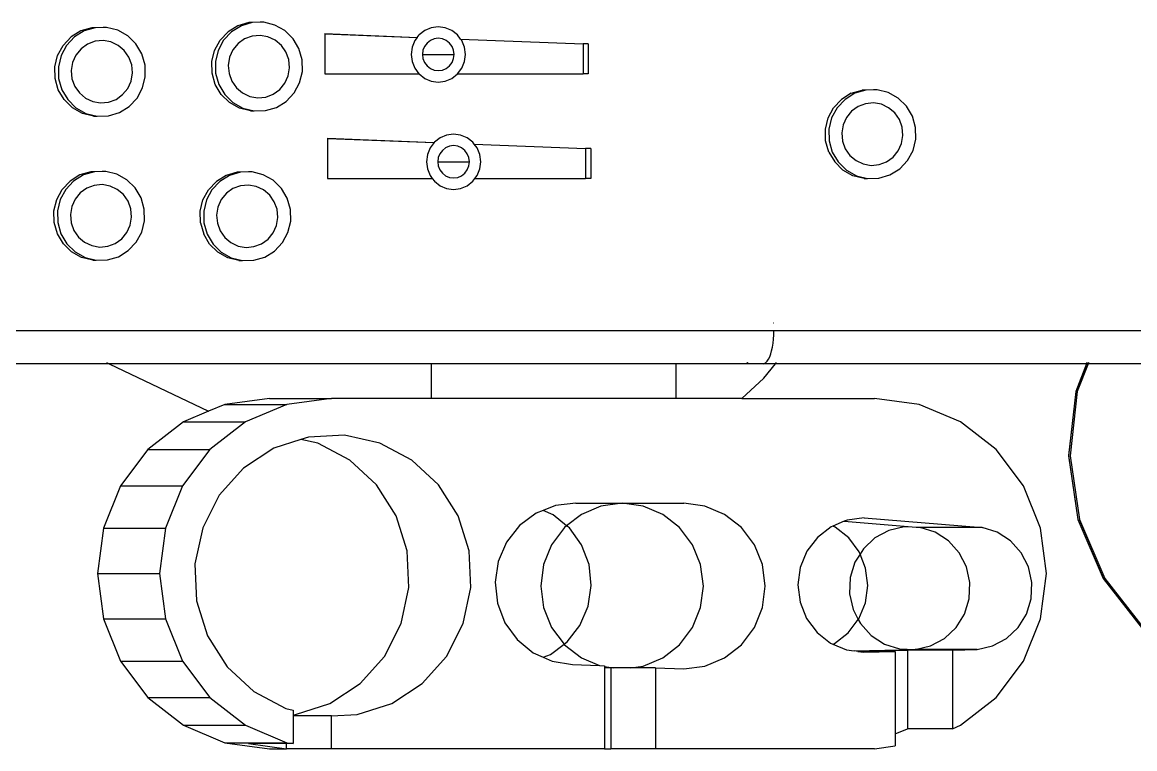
# Model space of a CAD drawing. Extents: x 2733443 to 3206532, y -1516114 to -1264405.
# Drawn here: x 2991314 to 2991537.3, y -1490620 to -1490474.1 of the extents above; entities that cross this region are included whole.
import ezdxf

# ---------------------------------------------------------------- set-up
doc = ezdxf.new("R2010")
doc.units = 0
doc.header["$MEASUREMENT"] = 0
doc.linetypes.add('1', pattern=[0, 0, 0])
doc.layers.get('0').update_dxf_attribs({"color": 250, "linetype": '1'})
doc.layers.add('furniture', color=33, linetype='Continuous')

# ---------------------------------------------------------------- blocks, each defined once
blk = doc.blocks.new('EQUIPMENT')
at = {"layer": 'furniture'}
for p, q in [((-40233.69, 11689.31), (-40235.89, 11688.66)), ((-40232.98, 11689.31), (-40235.18, 11688.66)), ((-40232.98, 11689.31), (-40233.69, 11689.31)), ((-40231.39, 11689.36), (-40232.98, 11689.31)), ((-40231.34, 11689.35), (-40231.39, 11689.36)), ((-40230.69, 11689.36), (-40231.34, 11689.35)), ((-40228.47, 11688.8), (-40230.69, 11689.36)), ((-40267.4, 11687.62), (-40269.36, 11686.41)), ((-40266.7, 11687.62), (-40268.66, 11686.41)), ((-40265.2, 11688.27), (-40267.4, 11687.62)), ((-40264.5, 11688.27), (-40266.7, 11687.62)), ((-40264.5, 11688.27), (-40265.2, 11688.27)), ((-40262.91, 11688.32), (-40264.5, 11688.27)), ((-40262.86, 11688.3), (-40262.91, 11688.32)), ((-40262.21, 11688.32), (-40262.86, 11688.3)), ((-40259.98, 11687.76), (-40262.21, 11688.32)), ((-40257.97, 11686.63), (-40259.98, 11687.76)), ((-40239.44, 11685.77), (-40237.85, 11687.45)), ((-40237.15, 11687.45), (-40238.73, 11685.77)), ((-40235.89, 11688.66), (-40237.85, 11687.45)), ((-40235.18, 11688.66), (-40237.15, 11687.45)), ((-40226.46, 11687.68), (-40228.47, 11688.8)), ((-40224.8, 11686.06), (-40226.46, 11687.68)), ((-40218.41, 11687.08), (-40218.41, 11687.04)), ((-40218.41, 11687.08), (-40199.89, 11686.32)), ((-40218.41, 11687.04), (-40199.89, 11686.32)), ((-40218.41, 11687.04), (-40218.41, 11678.99)), ((-40198.38, 11687.71), (-40199.51, 11686.83)), ((-40197.07, 11688.26), (-40198.38, 11687.71)), ((-40195.66, 11688.45), (-40197.07, 11688.26)), ((-40194.25, 11688.26), (-40195.66, 11688.45)), ((-40192.93, 11687.71), (-40194.25, 11688.26)), ((-40191.81, 11686.83), (-40192.93, 11687.71)), ((-40270.95, 11684.72), (-40269.36, 11686.41)), ((-40268.66, 11686.41), (-40270.25, 11684.72)), ((-40266.04, 11684.96), (-40267.35, 11684.01)), ((-40264.54, 11685.53), (-40266.04, 11684.96)), ((-40262.94, 11685.68), (-40264.54, 11685.53)), ((-40261.36, 11685.4), (-40262.94, 11685.68)), ((-40259.9, 11684.72), (-40261.36, 11685.4)), ((-40256.32, 11685.01), (-40257.97, 11686.63)), ((-40255.13, 11683.01), (-40256.32, 11685.01)), ((-40240.54, 11683.72), (-40239.44, 11685.77)), ((-40238.73, 11685.77), (-40239.84, 11683.72)), ((-40235.83, 11685.06), (-40236.86, 11683.8)), ((-40234.53, 11686.01), (-40235.83, 11685.06)), ((-40233.02, 11686.57), (-40234.53, 11686.01)), ((-40231.42, 11686.73), (-40233.02, 11686.57)), ((-40229.84, 11686.45), (-40231.42, 11686.73)), ((-40228.38, 11685.77), (-40229.84, 11686.45)), ((-40227.15, 11684.72), (-40228.38, 11685.77)), ((-40223.62, 11684.06), (-40224.8, 11686.06)), ((-40200.38, 11685.67), (-40200.92, 11684.33)), ((-40199.89, 11686.32), (-40200.38, 11685.67)), ((-40199.89, 11686.32), (-40199.51, 11686.83)), ((-40197.91, 11685.19), (-40198.42, 11684.52)), ((-40197.25, 11685.71), (-40197.91, 11685.19)), ((-40196.48, 11686.03), (-40197.25, 11685.71)), ((-40195.66, 11686.14), (-40196.48, 11686.03)), ((-40194.83, 11686.03), (-40195.66, 11686.14)), ((-40194.07, 11685.71), (-40194.83, 11686.03)), ((-40193.41, 11685.19), (-40194.07, 11685.71)), ((-40192.9, 11684.52), (-40193.41, 11685.19)), ((-40191.17, 11685.99), (-40191.81, 11686.83)), ((-40191.17, 11685.99), (-40166.61, 11685.03)), ((-40190.94, 11685.67), (-40191.17, 11685.99)), ((-40190.4, 11684.33), (-40190.94, 11685.67)), ((-40166.61, 11685.03), (-40166.61, 11678.99)), ((-40165.56, 11685.03), (-40166.61, 11685.03)), ((-40165.56, 11685.03), (-40165.56, 11678.99)), ((-40272.6, 11680.4), (-40272.06, 11682.67)), ((-40272.06, 11682.67), (-40270.95, 11684.72)), ((-40271.35, 11682.67), (-40271.9, 11680.4)), ((-40270.25, 11684.72), (-40271.35, 11682.67)), ((-40268.37, 11682.75), (-40269.05, 11681.27)), ((-40267.35, 11684.01), (-40268.37, 11682.75)), ((-40258.66, 11683.67), (-40259.9, 11684.72)), ((-40257.74, 11682.34), (-40258.66, 11683.67)), ((-40254.49, 11680.77), (-40255.13, 11683.01)), ((-40241.09, 11681.45), (-40240.54, 11683.72)), ((-40239.84, 11683.72), (-40240.39, 11681.45)), ((-40236.86, 11683.8), (-40237.53, 11682.32)), ((-40226.22, 11683.39), (-40227.15, 11684.72)), ((-40225.66, 11681.85), (-40226.22, 11683.39)), ((-40222.98, 11681.81), (-40223.62, 11684.06)), ((-40200.92, 11684.33), (-40201.11, 11682.9)), ((-40201.11, 11682.9), (-40200.92, 11681.46)), ((-40198.74, 11683.74), (-40198.84, 11682.9)), ((-40198.84, 11682.9), (-40198.74, 11682.05)), ((-40198.84, 11682.9), (-40192.47, 11682.9)), ((-40198.42, 11684.52), (-40198.74, 11683.74)), ((-40192.58, 11683.74), (-40192.9, 11684.52)), ((-40192.47, 11682.9), (-40192.58, 11683.74)), ((-40192.58, 11682.05), (-40192.47, 11682.9)), ((-40190.21, 11682.9), (-40190.4, 11684.33)), ((-40190.4, 11681.46), (-40190.21, 11682.9)), ((-40272.56, 11678.06), (-40272.6, 11680.4)), ((-40271.9, 11680.4), (-40271.85, 11678.06)), ((-40269.05, 11681.27), (-40269.32, 11679.65)), ((-40257.18, 11680.8), (-40257.74, 11682.34)), ((-40257.03, 11679.18), (-40257.18, 11680.8)), ((-40254.45, 11678.43), (-40254.49, 11680.77)), ((-40241.04, 11679.11), (-40241.09, 11681.45)), ((-40240.39, 11681.45), (-40240.34, 11679.11)), ((-40237.53, 11682.32), (-40237.8, 11680.7)), ((-40237.8, 11680.7), (-40237.65, 11679.07)), ((-40225.52, 11680.22), (-40225.66, 11681.85)), ((-40222.93, 11679.48), (-40222.98, 11681.81)), ((-40200.92, 11681.46), (-40200.38, 11680.12)), ((-40198.74, 11682.05), (-40198.42, 11681.27)), ((-40198.42, 11681.27), (-40197.91, 11680.6)), ((-40197.91, 11680.6), (-40197.25, 11680.08)), ((-40194.07, 11680.08), (-40193.41, 11680.6)), ((-40193.41, 11680.6), (-40192.9, 11681.27)), ((-40192.9, 11681.27), (-40192.58, 11682.05)), ((-40190.94, 11680.12), (-40190.4, 11681.46)), ((-40269.32, 11679.65), (-40269.17, 11678.03)), ((-40257.3, 11677.56), (-40257.03, 11679.18)), ((-40254.99, 11676.16), (-40254.45, 11678.43)), ((-40240.4, 11676.87), (-40241.04, 11679.11)), ((-40240.34, 11679.11), (-40239.7, 11676.87)), ((-40237.65, 11679.07), (-40237.09, 11677.54)), ((-40226.46, 11677.12), (-40225.79, 11678.61)), ((-40225.79, 11678.61), (-40225.52, 11680.22)), ((-40223.48, 11677.21), (-40222.93, 11679.48)), ((-40218.41, 11678.99), (-40199.53, 11678.99)), ((-40200.38, 11680.12), (-40199.53, 11678.99)), ((-40199.53, 11678.99), (-40199.51, 11678.97)), ((-40199.51, 11678.97), (-40198.38, 11678.08)), ((-40198.38, 11678.08), (-40197.07, 11677.53)), ((-40197.25, 11680.08), (-40196.48, 11679.76)), ((-40196.48, 11679.76), (-40195.66, 11679.65)), ((-40195.66, 11679.65), (-40194.83, 11679.76)), ((-40194.83, 11679.76), (-40194.07, 11680.08)), ((-40194.25, 11677.53), (-40192.93, 11678.08)), ((-40192.93, 11678.08), (-40191.81, 11678.97)), ((-40191.81, 11678.97), (-40191.79, 11678.99)), ((-40191.79, 11678.99), (-40190.94, 11680.12)), ((-40191.79, 11678.99), (-40166.61, 11678.99)), ((-40165.56, 11678.99), (-40166.61, 11678.99)), ((-40271.92, 11675.82), (-40272.56, 11678.06)), ((-40271.85, 11678.06), (-40271.21, 11675.82)), ((-40269.17, 11678.03), (-40268.61, 11676.49)), ((-40268.61, 11676.49), (-40267.68, 11675.16)), ((-40259, 11674.82), (-40257.97, 11676.08)), ((-40257.97, 11676.08), (-40257.3, 11677.56)), ((-40256.1, 11674.11), (-40254.99, 11676.16)), ((-40239.21, 11674.87), (-40240.4, 11676.87)), ((-40239.7, 11676.87), (-40238.51, 11674.87)), ((-40237.09, 11677.54), (-40236.17, 11676.2)), ((-40236.17, 11676.2), (-40234.93, 11675.16)), ((-40228.79, 11674.92), (-40227.48, 11675.86)), ((-40227.48, 11675.86), (-40226.46, 11677.12)), ((-40224.58, 11675.16), (-40223.48, 11677.21)), ((-40197.07, 11677.53), (-40195.66, 11677.34)), ((-40195.66, 11677.34), (-40194.25, 11677.53)), ((-40270.73, 11673.82), (-40271.92, 11675.82)), ((-40271.21, 11675.82), (-40270.03, 11673.82)), ((-40269.08, 11672.2), (-40270.73, 11673.82)), ((-40270.03, 11673.82), (-40268.37, 11672.2)), ((-40267.68, 11675.16), (-40266.45, 11674.11)), ((-40266.45, 11674.11), (-40264.99, 11673.43)), ((-40261.81, 11673.3), (-40260.31, 11673.87)), ((-40260.31, 11673.87), (-40259, 11674.82)), ((-40257.69, 11672.42), (-40256.1, 11674.11)), ((-40237.56, 11673.25), (-40239.21, 11674.87)), ((-40238.51, 11674.87), (-40236.86, 11673.25)), ((-40234.93, 11675.16), (-40233.47, 11674.47)), ((-40233.47, 11674.47), (-40231.89, 11674.2)), ((-40231.89, 11674.2), (-40230.29, 11674.35)), ((-40230.29, 11674.35), (-40228.79, 11674.92)), ((-40226.17, 11673.47), (-40224.58, 11675.16)), ((-40116.33, 11672.2), (-40114.74, 11673.88)), ((-40114.04, 11673.88), (-40115.63, 11672.2)), ((-40112.78, 11675.09), (-40114.74, 11673.88)), ((-40112.08, 11675.09), (-40114.04, 11673.88)), ((-40112.78, 11675.09), (-40110.58, 11675.74)), ((-40109.88, 11675.74), (-40112.08, 11675.09)), ((-40109.88, 11675.74), (-40110.58, 11675.74)), ((-40108.29, 11675.79), (-40109.88, 11675.74)), ((-40108.24, 11675.78), (-40108.29, 11675.79)), ((-40107.59, 11675.79), (-40108.24, 11675.78)), ((-40105.36, 11675.23), (-40107.59, 11675.79)), ((-40103.35, 11674.11), (-40105.36, 11675.23)), ((-40101.7, 11672.49), (-40103.35, 11674.11)), ((-40267.07, 11671.07), (-40269.08, 11672.2)), ((-40268.37, 11672.2), (-40266.37, 11671.07)), ((-40264.99, 11673.43), (-40263.41, 11673.15)), ((-40263.41, 11673.15), (-40261.81, 11673.3)), ((-40259.65, 11671.21), (-40257.69, 11672.42)), ((-40235.55, 11672.12), (-40237.56, 11673.25)), ((-40236.86, 11673.25), (-40234.85, 11672.12)), ((-40233.33, 11671.56), (-40235.55, 11672.12)), ((-40234.85, 11672.12), (-40232.62, 11671.56)), ((-40233.33, 11671.56), (-40232.62, 11671.56)), ((-40232.62, 11671.56), (-40230.33, 11671.61)), ((-40230.33, 11671.61), (-40228.13, 11672.26)), ((-40228.13, 11672.26), (-40226.17, 11673.47)), ((-40117.44, 11670.15), (-40116.33, 11672.2)), ((-40115.63, 11672.2), (-40116.73, 11670.15)), ((-40112.73, 11671.49), (-40113.76, 11670.23)), ((-40111.42, 11672.44), (-40112.73, 11671.49)), ((-40109.92, 11673), (-40111.42, 11672.44)), ((-40108.32, 11673.16), (-40109.92, 11673)), ((-40106.74, 11672.88), (-40108.32, 11673.16)), ((-40105.28, 11672.2), (-40106.74, 11672.88)), ((-40104.05, 11671.15), (-40105.28, 11672.2)), ((-40100.51, 11670.49), (-40101.7, 11672.49)), ((-40264.84, 11670.51), (-40267.07, 11671.07)), ((-40266.37, 11671.07), (-40264.14, 11670.51)), ((-40264.84, 11670.51), (-40264.14, 11670.51)), ((-40264.14, 11670.51), (-40261.85, 11670.56)), ((-40261.85, 11670.56), (-40259.65, 11671.21)), ((-40117.98, 11667.88), (-40117.44, 11670.15)), ((-40116.73, 11670.15), (-40117.28, 11667.88)), ((-40113.76, 11670.23), (-40114.43, 11668.75)), ((-40103.12, 11669.82), (-40104.05, 11671.15)), ((-40102.56, 11668.28), (-40103.12, 11669.82)), ((-40099.87, 11668.24), (-40100.51, 11670.49)), ((-40117.94, 11665.54), (-40117.98, 11667.88)), ((-40117.28, 11667.88), (-40117.23, 11665.54)), ((-40114.43, 11668.75), (-40114.7, 11667.13)), ((-40114.7, 11667.13), (-40114.55, 11665.5)), ((-40102.41, 11666.65), (-40102.56, 11668.28)), ((-40099.83, 11665.91), (-40099.87, 11668.24)), ((-40217.89, 11666.08), (-40196.49, 11665.21)), ((-40217.89, 11666.08), (-40217.89, 11666.04)), ((-40217.89, 11666.04), (-40196.49, 11665.21)), ((-40217.89, 11666.04), (-40217.89, 11657.99)), ((-40196.49, 11665.21), (-40197.3, 11664.12)), ((-40196.49, 11665.21), (-40196.44, 11665.27)), ((-40195.31, 11666.16), (-40196.44, 11665.27)), ((-40193.99, 11666.71), (-40195.31, 11666.16)), ((-40192.58, 11666.9), (-40193.99, 11666.71)), ((-40191.17, 11666.71), (-40192.58, 11666.9)), ((-40189.86, 11666.16), (-40191.17, 11666.71)), ((-40188.73, 11665.27), (-40189.86, 11666.16)), ((-40188.45, 11664.9), (-40188.73, 11665.27)), ((-40188.45, 11664.9), (-40166.09, 11664.03)), ((-40187.86, 11664.12), (-40188.45, 11664.9)), ((-40117.3, 11663.3), (-40117.94, 11665.54)), ((-40117.23, 11665.54), (-40116.6, 11663.3)), ((-40114.55, 11665.5), (-40113.99, 11663.97)), ((-40103.35, 11663.55), (-40102.68, 11665.04)), ((-40102.68, 11665.04), (-40102.41, 11666.65)), ((-40100.37, 11663.64), (-40099.83, 11665.91)), ((-40197.85, 11662.78), (-40198.03, 11661.35)), ((-40197.3, 11664.12), (-40197.85, 11662.78)), ((-40195.34, 11662.97), (-40195.66, 11662.19)), ((-40194.84, 11663.64), (-40195.34, 11662.97)), ((-40194.18, 11664.16), (-40194.84, 11663.64)), ((-40193.41, 11664.48), (-40194.18, 11664.16)), ((-40192.58, 11664.59), (-40193.41, 11664.48)), ((-40191.76, 11664.48), (-40192.58, 11664.59)), ((-40190.99, 11664.16), (-40191.76, 11664.48)), ((-40190.33, 11663.64), (-40190.99, 11664.16)), ((-40189.83, 11662.97), (-40190.33, 11663.64)), ((-40189.51, 11662.19), (-40189.83, 11662.97)), ((-40187.32, 11662.78), (-40187.86, 11664.12)), ((-40187.13, 11661.35), (-40187.32, 11662.78)), ((-40166.09, 11664.03), (-40166.09, 11657.99)), ((-40165.03, 11664.03), (-40166.09, 11664.03)), ((-40165.03, 11664.03), (-40165.03, 11657.99)), ((-40117.3, 11663.3), (-40116.11, 11661.3)), ((-40116.6, 11663.3), (-40115.41, 11661.3)), ((-40113.99, 11663.97), (-40113.06, 11662.63)), ((-40113.06, 11662.63), (-40111.83, 11661.59)), ((-40104.38, 11662.29), (-40103.35, 11663.55)), ((-40101.48, 11661.59), (-40100.37, 11663.64)), ((-40198.03, 11661.35), (-40197.85, 11659.91)), ((-40195.66, 11662.19), (-40195.77, 11661.35)), ((-40195.77, 11661.35), (-40195.66, 11660.5)), ((-40195.77, 11661.35), (-40189.4, 11661.35)), ((-40195.66, 11660.5), (-40195.34, 11659.72)), ((-40189.83, 11659.72), (-40189.51, 11660.5)), ((-40189.4, 11661.35), (-40189.51, 11662.19)), ((-40189.51, 11660.5), (-40189.4, 11661.35)), ((-40187.32, 11659.91), (-40187.13, 11661.35)), ((-40114.46, 11659.68), (-40116.11, 11661.3)), ((-40115.41, 11661.3), (-40113.76, 11659.68)), ((-40111.83, 11661.59), (-40110.37, 11660.9)), ((-40110.37, 11660.9), (-40108.79, 11660.63)), ((-40108.79, 11660.63), (-40107.19, 11660.78)), ((-40107.19, 11660.78), (-40105.69, 11661.35)), ((-40105.69, 11661.35), (-40104.38, 11662.29)), ((-40103.07, 11659.9), (-40101.48, 11661.59)), ((-40267.58, 11658.69), (-40269.54, 11657.48)), ((-40266.87, 11658.69), (-40268.83, 11657.48)), ((-40265.37, 11659.34), (-40267.58, 11658.69)), ((-40264.67, 11659.34), (-40266.87, 11658.69)), ((-40264.67, 11659.34), (-40265.37, 11659.34)), ((-40263.08, 11659.39), (-40264.67, 11659.34)), ((-40263.03, 11659.37), (-40263.08, 11659.39)), ((-40262.38, 11659.39), (-40263.03, 11659.37)), ((-40260.15, 11658.83), (-40262.38, 11659.39)), ((-40258.15, 11657.7), (-40260.15, 11658.83)), ((-40238.23, 11658.61), (-40240.19, 11657.4)), ((-40237.53, 11658.61), (-40239.49, 11657.4)), ((-40236.03, 11659.26), (-40238.23, 11658.61)), ((-40235.33, 11659.26), (-40237.53, 11658.61)), ((-40235.33, 11659.26), (-40236.03, 11659.26)), ((-40233.74, 11659.31), (-40235.33, 11659.26)), ((-40233.68, 11659.3), (-40233.74, 11659.31)), ((-40233.03, 11659.31), (-40233.68, 11659.3)), ((-40230.81, 11658.75), (-40233.03, 11659.31)), ((-40228.8, 11657.63), (-40230.81, 11658.75)), ((-40217.89, 11657.99), (-40196.87, 11657.99)), ((-40197.85, 11659.91), (-40197.3, 11658.57)), ((-40197.3, 11658.57), (-40196.87, 11657.99)), ((-40196.87, 11657.99), (-40196.44, 11657.42)), ((-40195.34, 11659.72), (-40194.84, 11659.05)), ((-40194.84, 11659.05), (-40194.18, 11658.53)), ((-40194.18, 11658.53), (-40193.41, 11658.21)), ((-40193.41, 11658.21), (-40192.58, 11658.1)), ((-40192.58, 11658.1), (-40191.76, 11658.21)), ((-40191.76, 11658.21), (-40190.99, 11658.53)), ((-40190.99, 11658.53), (-40190.33, 11659.05)), ((-40190.33, 11659.05), (-40189.83, 11659.72)), ((-40188.73, 11657.42), (-40188.3, 11657.99)), ((-40188.3, 11657.99), (-40187.86, 11658.57)), ((-40188.3, 11657.99), (-40166.09, 11657.99)), ((-40187.86, 11658.57), (-40187.32, 11659.91)), ((-40165.03, 11657.99), (-40166.09, 11657.99)), ((-40112.45, 11658.55), (-40114.46, 11659.68)), ((-40113.76, 11659.68), (-40111.75, 11658.55)), ((-40110.22, 11657.99), (-40112.45, 11658.55)), ((-40111.75, 11658.55), (-40109.52, 11657.99)), ((-40110.22, 11657.99), (-40109.52, 11657.99)), ((-40109.52, 11657.99), (-40107.23, 11658.04)), ((-40107.23, 11658.04), (-40105.03, 11658.69)), ((-40105.03, 11658.69), (-40103.07, 11659.9)), ((-40272.23, 11653.74), (-40271.12, 11655.79)), ((-40270.42, 11655.79), (-40271.53, 11653.74)), ((-40271.12, 11655.79), (-40269.54, 11657.48)), ((-40268.83, 11657.48), (-40270.42, 11655.79)), ((-40266.21, 11656.03), (-40267.52, 11655.09)), ((-40264.71, 11656.6), (-40266.21, 11656.03)), ((-40263.11, 11656.75), (-40264.71, 11656.6)), ((-40261.53, 11656.48), (-40263.11, 11656.75)), ((-40260.07, 11655.79), (-40261.53, 11656.48)), ((-40258.84, 11654.75), (-40260.07, 11655.79)), ((-40256.49, 11656.08), (-40258.15, 11657.7)), ((-40255.3, 11654.08), (-40256.49, 11656.08)), ((-40241.78, 11655.71), (-40240.19, 11657.4)), ((-40239.49, 11657.4), (-40241.08, 11655.71)), ((-40236.87, 11655.95), (-40238.18, 11655.01)), ((-40235.36, 11656.52), (-40236.87, 11655.95)), ((-40233.77, 11656.67), (-40235.36, 11656.52)), ((-40232.18, 11656.4), (-40233.77, 11656.67)), ((-40230.73, 11655.72), (-40232.18, 11656.4)), ((-40227.15, 11656.01), (-40228.8, 11657.63)), ((-40225.96, 11654.01), (-40227.15, 11656.01)), ((-40196.44, 11657.42), (-40195.31, 11656.53)), ((-40195.31, 11656.53), (-40193.99, 11655.98)), ((-40193.99, 11655.98), (-40192.58, 11655.79)), ((-40192.58, 11655.79), (-40191.17, 11655.98)), ((-40191.17, 11655.98), (-40189.86, 11656.53)), ((-40189.86, 11656.53), (-40188.73, 11657.42)), ((-40272.78, 11651.47), (-40272.23, 11653.74)), ((-40271.53, 11653.74), (-40272.07, 11651.47)), ((-40268.55, 11653.83), (-40269.22, 11652.34)), ((-40267.52, 11655.09), (-40268.55, 11653.83)), ((-40257.91, 11653.41), (-40258.84, 11654.75)), ((-40254.67, 11651.84), (-40255.3, 11654.08)), ((-40243.43, 11651.4), (-40242.88, 11653.67)), ((-40242.88, 11653.67), (-40241.78, 11655.71)), ((-40242.18, 11653.67), (-40242.73, 11651.4)), ((-40241.08, 11655.71), (-40242.18, 11653.67)), ((-40239.2, 11653.75), (-40239.87, 11652.26)), ((-40238.18, 11655.01), (-40239.2, 11653.75)), ((-40229.49, 11654.67), (-40230.73, 11655.72)), ((-40228.56, 11653.33), (-40229.49, 11654.67)), ((-40225.32, 11651.76), (-40225.96, 11654.01)), ((-40272.73, 11649.14), (-40272.78, 11651.47)), ((-40272.07, 11651.47), (-40272.03, 11649.14)), ((-40269.22, 11652.34), (-40269.49, 11650.73)), ((-40257.35, 11651.88), (-40257.91, 11653.41)), ((-40257.2, 11650.25), (-40257.35, 11651.88)), ((-40254.62, 11649.5), (-40254.67, 11651.84)), ((-40243.38, 11649.06), (-40243.43, 11651.4)), ((-40242.73, 11651.4), (-40242.68, 11649.06)), ((-40239.87, 11652.26), (-40240.14, 11650.65)), ((-40228.01, 11651.8), (-40228.56, 11653.33)), ((-40227.86, 11650.17), (-40228.01, 11651.8)), ((-40225.27, 11649.43), (-40225.32, 11651.76)), ((-40272.09, 11646.89), (-40272.73, 11649.14)), ((-40272.03, 11649.14), (-40271.39, 11646.89)), ((-40269.49, 11650.73), (-40269.34, 11649.1)), ((-40269.34, 11649.1), (-40268.78, 11647.56)), ((-40257.47, 11648.64), (-40257.2, 11650.25)), ((-40255.17, 11647.23), (-40254.62, 11649.5)), ((-40243.38, 11649.06), (-40242.74, 11646.81)), ((-40242.68, 11649.06), (-40242.04, 11646.81)), ((-40240.14, 11650.65), (-40239.99, 11649.02)), ((-40228.13, 11648.56), (-40227.86, 11650.17)), ((-40225.82, 11647.16), (-40225.27, 11649.43)), ((-40270.9, 11644.89), (-40272.09, 11646.89)), ((-40271.39, 11646.89), (-40270.2, 11644.89)), ((-40268.78, 11647.56), (-40267.86, 11646.23)), ((-40259.17, 11645.89), (-40258.14, 11647.15)), ((-40258.14, 11647.15), (-40257.47, 11648.64)), ((-40256.27, 11645.18), (-40255.17, 11647.23)), ((-40239.99, 11649.02), (-40239.44, 11647.49)), ((-40239.44, 11647.49), (-40238.51, 11646.15)), ((-40229.82, 11645.81), (-40228.8, 11647.07)), ((-40228.8, 11647.07), (-40228.13, 11648.56)), ((-40226.93, 11645.11), (-40225.82, 11647.16)), ((-40269.25, 11643.27), (-40270.9, 11644.89)), ((-40270.2, 11644.89), (-40268.55, 11643.27)), ((-40267.86, 11646.23), (-40266.62, 11645.18)), ((-40266.62, 11645.18), (-40265.16, 11644.5)), ((-40261.98, 11644.38), (-40260.48, 11644.94)), ((-40260.48, 11644.94), (-40259.17, 11645.89)), ((-40257.86, 11643.5), (-40256.27, 11645.18)), ((-40241.56, 11644.81), (-40242.74, 11646.81)), ((-40242.04, 11646.81), (-40240.85, 11644.81)), ((-40239.9, 11643.2), (-40241.56, 11644.81)), ((-40240.85, 11644.81), (-40239.2, 11643.2)), ((-40238.51, 11646.15), (-40237.27, 11645.11)), ((-40237.27, 11645.11), (-40235.82, 11644.42)), ((-40232.64, 11644.3), (-40231.13, 11644.87)), ((-40231.13, 11644.87), (-40229.82, 11645.81)), ((-40228.51, 11643.42), (-40226.93, 11645.11)), ((-40267.24, 11642.15), (-40269.25, 11643.27)), ((-40268.55, 11643.27), (-40266.54, 11642.15)), ((-40265.16, 11644.5), (-40263.58, 11644.22)), ((-40263.58, 11644.22), (-40261.98, 11644.38)), ((-40259.82, 11642.29), (-40257.86, 11643.5)), ((-40237.89, 11642.07), (-40239.9, 11643.2)), ((-40239.2, 11643.2), (-40237.19, 11642.07)), ((-40235.82, 11644.42), (-40234.24, 11644.15)), ((-40234.24, 11644.15), (-40232.64, 11644.3)), ((-40230.47, 11642.21), (-40228.51, 11643.42)), ((-40265.01, 11641.59), (-40267.24, 11642.15)), ((-40266.54, 11642.15), (-40264.31, 11641.59)), ((-40265.01, 11641.59), (-40264.31, 11641.59)), ((-40264.31, 11641.59), (-40262.02, 11641.64)), ((-40262.02, 11641.64), (-40259.82, 11642.29)), ((-40235.67, 11641.51), (-40237.89, 11642.07)), ((-40237.19, 11642.07), (-40234.97, 11641.51)), ((-40235.67, 11641.51), (-40234.97, 11641.51)), ((-40234.97, 11641.51), (-40232.67, 11641.56)), ((-40232.67, 11641.56), (-40230.47, 11642.21)), ((-40128.41, 11628.97), (-40128.46, 11628.97)), ((-40287.29, 11627.45), (-40128.32, 11627.45)), ((-40128.34, 11626.58), (-40128.32, 11627.45)), ((-40128.32, 11627.45), (-39969.36, 11627.45)), ((-40128.61, 11624.14), (-40128.48, 11624.91)), ((-40128.48, 11624.91), (-40128.4, 11625.74)), ((-40128.4, 11625.74), (-40128.34, 11626.58)), ((-40129.15, 11622.18), (-40128.94, 11622.76)), ((-40128.94, 11622.76), (-40128.76, 11623.41)), ((-40128.76, 11623.41), (-40128.61, 11624.14)), ((-40261.72, 11620.75), (-40289.67, 11620.75)), ((-40262.26, 11621.01), (-40261.87, 11620.82)), ((-40261.72, 11620.75), (-40241.77, 11611.25)), ((-40197.07, 11620.75), (-40261.72, 11620.75)), ((-40148.01, 11620.75), (-40197.07, 11620.75)), ((-40197.07, 11620.75), (-40197.07, 11613.84)), ((-40148.01, 11620.75), (-40148.01, 11613.84)), ((-40130.45, 11620.75), (-40148.01, 11620.75)), ((-40133.73, 11621.01), (-40133.69, 11621.01)), ((-40133.69, 11621.01), (-40133.44, 11620.82)), ((-40130.45, 11620.75), (-40130.17, 11620.82)), ((-40127.99, 11620.75), (-40130.45, 11620.75)), ((-40130.36, 11617.87), (-40127.99, 11620.75)), ((-40130.17, 11620.82), (-40129.9, 11621.01)), ((-40129.9, 11621.01), (-40129.63, 11621.3)), ((-40129.63, 11621.3), (-40129.38, 11621.69)), ((-40129.38, 11621.69), (-40129.15, 11622.18)), ((-40065.57, 11620.76), (-40127.99, 11620.75)), ((-40127.93, 11620.82), (-40127.78, 11621.01)), ((-40065.57, 11620.76), (-40067.74, 11615.19)), ((-40067.65, 11615.22), (-40065.5, 11620.76)), ((-40065.25, 11620.76), (-40067.42, 11615.19)), ((-40065.5, 11620.76), (-40065.57, 11620.76)), ((-40065.48, 11621.01), (-40065.55, 11620.83)), ((-40065.25, 11620.76), (-40065.5, 11620.76)), ((-40065.47, 11620.83), (-40065.4, 11621.01)), ((-39974.58, 11620.76), (-40065.25, 11620.76)), ((-40065.15, 11621.01), (-40065.22, 11620.83)), ((-40134.77, 11613.84), (-40130.36, 11617.87)), ((-40229.54, 11613.84), (-40238.47, 11612.64)), ((-40229.54, 11613.84), (-40217.11, 11613.84)), ((-40217.11, 11613.84), (-40226.04, 11612.64)), ((-40197.07, 11613.84), (-40217.11, 11613.84)), ((-40148.01, 11613.84), (-40197.07, 11613.84)), ((-40134.77, 11613.84), (-40148.01, 11613.84)), ((-40134.77, 11613.84), (-40108.1, 11613.84)), ((-40099.17, 11612.64), (-40108.1, 11613.84)), ((-40067.74, 11615.19), (-40069.2, 11602.32)), ((-40069.11, 11602.35), (-40067.65, 11615.22)), ((-40067.42, 11615.19), (-40068.87, 11602.32)), ((-40241.77, 11611.25), (-40246.79, 11609.13)), ((-40238.47, 11612.64), (-40241.77, 11611.25)), ((-40238.47, 11612.64), (-40226.04, 11612.64)), ((-40226.04, 11612.64), (-40234.36, 11609.13)), ((-40090.85, 11609.13), (-40099.17, 11612.64)), ((-40246.79, 11609.13), (-40253.94, 11603.54)), ((-40246.79, 11609.13), (-40234.36, 11609.13)), ((-40234.36, 11609.13), (-40241.51, 11603.54)), ((-40083.7, 11603.54), (-40090.85, 11609.13)), ((-40223.21, 11605.6), (-40228.63, 11603.84)), ((-40221.73, 11606.08), (-40223.21, 11605.6)), ((-40219.83, 11604.85), (-40223.21, 11605.6)), ((-40214.49, 11606.43), (-40221.73, 11606.08)), ((-40213.39, 11601.46), (-40219.83, 11604.85)), ((-40207.4, 11604.85), (-40214.49, 11606.43)), ((-40200.96, 11601.46), (-40207.4, 11604.85)), ((-40253.94, 11603.54), (-40259.42, 11596.25)), ((-40253.94, 11603.54), (-40241.51, 11603.54)), ((-40241.51, 11603.54), (-40246.99, 11596.25)), ((-40228.63, 11603.84), (-40234.74, 11599.85)), ((-40078.22, 11596.25), (-40083.7, 11603.54)), ((-40069.2, 11602.32), (-40067.33, 11589.51)), ((-40067.24, 11589.54), (-40069.11, 11602.35)), ((-40068.87, 11602.32), (-40067, 11589.52)), ((-40208.03, 11596.48), (-40213.39, 11601.46)), ((-40195.6, 11596.48), (-40200.96, 11601.46)), ((-40234.74, 11599.85), (-40239.62, 11594.38)), ((-40259.42, 11596.25), (-40262.86, 11587.77)), ((-40259.42, 11596.25), (-40246.99, 11596.25)), ((-40246.99, 11596.25), (-40250.43, 11587.77)), ((-40204.12, 11590.26), (-40208.03, 11596.48)), ((-40191.69, 11590.26), (-40195.6, 11596.48)), ((-40074.78, 11587.77), (-40078.22, 11596.25)), ((-40239.62, 11594.38), (-40242.94, 11587.81)), ((-40174.61, 11591.35), (-40176.03, 11590.78)), ((-40172.17, 11592.32), (-40174.61, 11591.35)), ((-40172.6, 11590.45), (-40174.61, 11591.35)), ((-40168.06, 11592.78), (-40172.17, 11592.32)), ((-40168.06, 11592.78), (-40158.79, 11592.78)), ((-40163.01, 11592.21), (-40166.95, 11590.55)), ((-40158.79, 11592.78), (-40163.01, 11592.21)), ((-40154.57, 11592.21), (-40158.79, 11592.78)), ((-40158.79, 11592.78), (-40146.36, 11592.78)), ((-40150.63, 11590.55), (-40154.57, 11592.21)), ((-40142.14, 11592.21), (-40146.36, 11592.78)), ((-40138.2, 11590.55), (-40142.14, 11592.21)), ((-40201.92, 11583.22), (-40204.12, 11590.26)), ((-40189.49, 11583.22), (-40191.69, 11590.26)), ((-40176.03, 11590.78), (-40179.37, 11588.28)), ((-40169.9, 11588.25), (-40172.6, 11590.45)), ((-40166.95, 11590.55), (-40169.9, 11588.25)), ((-40147.25, 11587.91), (-40150.63, 11590.55)), ((-40134.82, 11587.91), (-40138.2, 11590.55)), ((-40114.2, 11589.15), (-40116.49, 11588.2)), ((-40113.62, 11589.39), (-40114.2, 11589.15)), ((-40114.2, 11589.15), (-40098.97, 11587.91)), ((-40110.19, 11589.83), (-40113.62, 11589.39)), ((-40110.19, 11589.83), (-40086.54, 11587.91)), ((-40067.33, 11589.51), (-40062.25, 11577.65)), ((-40062.16, 11577.68), (-40067.24, 11589.54)), ((-40067, 11589.52), (-40061.93, 11577.65)), ((-40262.86, 11587.77), (-40264.04, 11578.66)), ((-40262.86, 11587.77), (-40250.43, 11587.77)), ((-40250.43, 11587.77), (-40251.61, 11578.66)), ((-40242.94, 11587.81), (-40244.49, 11580.59)), ((-40179.37, 11588.28), (-40181.96, 11584.98)), ((-40170.33, 11587.91), (-40172.92, 11584.46)), ((-40169.9, 11588.25), (-40170.33, 11587.91)), ((-40169.36, 11587.81), (-40169.9, 11588.25)), ((-40166.91, 11584.41), (-40169.36, 11587.81)), ((-40144.66, 11584.46), (-40147.25, 11587.91)), ((-40132.23, 11584.46), (-40134.82, 11587.91)), ((-40116.81, 11588.06), (-40119.56, 11585.93)), ((-40116.49, 11588.2), (-40116.81, 11588.06)), ((-40116.02, 11587.99), (-40116.49, 11588.2)), ((-40113.29, 11585.84), (-40116.02, 11587.99)), ((-40105.22, 11587.33), (-40108.03, 11585.84)), ((-40102.14, 11588.04), (-40105.22, 11587.33)), ((-40098.97, 11587.91), (-40102.14, 11588.04)), ((-40086.54, 11587.91), (-40098.97, 11587.91)), ((-40095.95, 11586.95), (-40098.97, 11587.91)), ((-40093.28, 11585.22), (-40095.95, 11586.95)), ((-40083.52, 11586.95), (-40086.54, 11587.91)), ((-40080.85, 11585.22), (-40083.52, 11586.95)), ((-40073.6, 11578.66), (-40074.78, 11587.77)), ((-40181.96, 11584.98), (-40183.62, 11581.11)), ((-40172.92, 11584.46), (-40174.55, 11580.45)), ((-40165.4, 11580.47), (-40166.91, 11584.41)), ((-40143.03, 11580.45), (-40144.66, 11584.46)), ((-40130.6, 11580.45), (-40132.23, 11584.46)), ((-40119.56, 11585.93), (-40121.68, 11583.15)), ((-40111.2, 11583.03), (-40113.29, 11585.84)), ((-40108.03, 11585.84), (-40110.35, 11583.65)), ((-40091.14, 11582.85), (-40093.28, 11585.22)), ((-40078.71, 11582.85), (-40080.85, 11585.22)), ((-40201.58, 11575.83), (-40201.92, 11583.22)), ((-40189.15, 11575.83), (-40189.49, 11583.22)), ((-40121.68, 11583.15), (-40123.01, 11579.91)), ((-40111.02, 11582.57), (-40112.04, 11580.92)), ((-40111.02, 11582.57), (-40111.2, 11583.03)), ((-40110.35, 11583.65), (-40111.02, 11582.57)), ((-40109.9, 11579.77), (-40111.02, 11582.57)), ((-40089.67, 11579.99), (-40091.14, 11582.85)), ((-40077.24, 11579.99), (-40078.71, 11582.85)), ((-40244.49, 11580.59), (-40244.15, 11573.21)), ((-40183.62, 11581.11), (-40184.25, 11576.93)), ((-40174.55, 11580.45), (-40175.11, 11576.14)), ((-40164.95, 11576.27), (-40165.4, 11580.47)), ((-40142.47, 11576.14), (-40143.03, 11580.45)), ((-40130.04, 11576.14), (-40130.6, 11580.45)), ((-40123.01, 11579.91), (-40123.48, 11576.42)), ((-40112.04, 11580.92), (-40112.99, 11577.84)), ((-40088.97, 11576.84), (-40089.67, 11579.99)), ((-40076.54, 11576.84), (-40077.24, 11579.99)), ((-40264.04, 11578.66), (-40262.86, 11569.56)), ((-40264.04, 11578.66), (-40251.61, 11578.66)), ((-40251.61, 11578.66), (-40250.43, 11569.56)), ((-40112.99, 11577.84), (-40113.12, 11574.62)), ((-40109.47, 11576.28), (-40109.9, 11579.77)), ((-40074.78, 11569.56), (-40073.6, 11578.66)), ((-40062.25, 11577.65), (-40054.32, 11567.53)), ((-40054.23, 11567.56), (-40062.16, 11577.68)), ((-40061.93, 11577.65), (-40054, 11567.54)), ((-40203.13, 11568.61), (-40201.58, 11575.83)), ((-40190.69, 11568.61), (-40189.15, 11575.83)), ((-40184.25, 11576.93), (-40183.79, 11572.73)), ((-40175.11, 11576.14), (-40174.55, 11571.83)), ((-40165.57, 11572.1), (-40164.95, 11576.27)), ((-40143.03, 11571.83), (-40142.47, 11576.14)), ((-40130.6, 11571.83), (-40130.04, 11576.14)), ((-40123.48, 11576.42), (-40123.05, 11572.93)), ((-40109.93, 11572.79), (-40109.47, 11576.28)), ((-40089.1, 11573.62), (-40088.97, 11576.84)), ((-40076.67, 11573.62), (-40076.54, 11576.84)), ((-40244.15, 11573.21), (-40241.95, 11566.16)), ((-40113.12, 11574.62), (-40112.42, 11571.47)), ((-40090.04, 11570.54), (-40089.1, 11573.62)), ((-40077.61, 11570.54), (-40076.67, 11573.62)), ((-40183.79, 11572.73), (-40182.28, 11568.8)), ((-40174.55, 11571.83), (-40172.92, 11567.82)), ((-40167.23, 11568.23), (-40165.57, 11572.1)), ((-40144.66, 11567.82), (-40143.03, 11571.83)), ((-40132.23, 11567.82), (-40130.6, 11571.83)), ((-40123.05, 11572.93), (-40121.74, 11569.67)), ((-40112.42, 11571.47), (-40111.37, 11569.42)), ((-40111.27, 11569.55), (-40109.93, 11572.79)), ((-40262.86, 11569.56), (-40259.42, 11561.07)), ((-40262.86, 11569.56), (-40250.43, 11569.56)), ((-40250.43, 11569.56), (-40246.99, 11561.07)), ((-40182.28, 11568.8), (-40179.83, 11565.4)), ((-40121.74, 11569.67), (-40119.66, 11566.86)), ((-40113.39, 11566.76), (-40111.37, 11569.42)), ((-40111.37, 11569.42), (-40111.27, 11569.55)), ((-40111.37, 11569.42), (-40110.95, 11568.61)), ((-40091.74, 11567.81), (-40090.04, 11570.54)), ((-40079.31, 11567.81), (-40077.61, 11570.54)), ((-40078.22, 11561.07), (-40074.78, 11569.56)), ((-40206.45, 11562.04), (-40203.13, 11568.61)), ((-40194.02, 11562.04), (-40190.69, 11568.61)), ((-40172.92, 11567.82), (-40170.42, 11564.48)), ((-40169.82, 11564.93), (-40167.23, 11568.23)), ((-40147.25, 11564.37), (-40144.66, 11567.82)), ((-40134.82, 11564.37), (-40132.23, 11567.82)), ((-40119.66, 11566.86), (-40116.93, 11564.7)), ((-40116.14, 11564.63), (-40113.39, 11566.76)), ((-40110.95, 11568.61), (-40108.81, 11566.24)), ((-40094.06, 11565.63), (-40091.74, 11567.81)), ((-40081.63, 11565.63), (-40079.31, 11567.81)), ((-40241.95, 11566.16), (-40238.04, 11559.94)), ((-40179.83, 11565.4), (-40176.59, 11562.76)), ((-40173.16, 11562.42), (-40170.42, 11564.48)), ((-40170.42, 11564.48), (-40169.82, 11564.93)), ((-40170.42, 11564.48), (-40170.33, 11564.37)), ((-40170.33, 11564.37), (-40166.95, 11561.73)), ((-40150.63, 11561.73), (-40147.25, 11564.37)), ((-40138.2, 11561.73), (-40134.82, 11564.37)), ((-40116.93, 11564.7), (-40116.46, 11564.5)), ((-40116.46, 11564.5), (-40116.14, 11564.63)), ((-40116.46, 11564.5), (-40113.75, 11563.34)), ((-40108.81, 11566.24), (-40106.13, 11564.51)), ((-40106.13, 11564.51), (-40103.11, 11563.55)), ((-40096.87, 11564.13), (-40094.06, 11565.63)), ((-40084.43, 11564.13), (-40081.63, 11565.63)), ((-40211.33, 11556.57), (-40206.45, 11562.04)), ((-40198.9, 11556.57), (-40194.02, 11562.04)), ((-40176.59, 11562.76), (-40174.59, 11561.86)), ((-40174.59, 11561.86), (-40173.16, 11562.42)), ((-40113.75, 11563.34), (-40112.18, 11563.12)), ((-40112.18, 11563.12), (-40099.95, 11563.42)), ((-40111.44, 11563.02), (-40112.18, 11563.12)), ((-40111.44, 11563.02), (-40101.49, 11563.3)), ((-40103.95, 11563.02), (-40111.44, 11563.02)), ((-40111.44, 11563.02), (-40110.33, 11562.86)), ((-40110.33, 11562.86), (-40103.95, 11563.02)), ((-40103.95, 11563.02), (-40103.95, 11546.46)), ((-40103.11, 11563.55), (-40099.95, 11563.42)), ((-40092.5, 11563.3), (-40101.49, 11563.3)), ((-40101.49, 11563.3), (-40101.49, 11547.5)), ((-40099.95, 11563.42), (-40096.87, 11564.13)), ((-40087.52, 11563.42), (-40099.95, 11563.42)), ((-40092.5, 11563.3), (-40087.52, 11563.42)), ((-40092.5, 11563.3), (-40092.5, 11547.5)), ((-40087.52, 11563.42), (-40084.43, 11564.13)), ((-40259.42, 11561.07), (-40253.94, 11553.79)), ((-40259.42, 11561.07), (-40246.99, 11561.07)), ((-40246.99, 11561.07), (-40241.51, 11553.79)), ((-40238.04, 11559.94), (-40232.68, 11554.96)), ((-40174.59, 11561.86), (-40172.8, 11561.06)), ((-40172.8, 11561.06), (-40168.71, 11560.42)), ((-40168.71, 11560.42), (-40163.34, 11560.2)), ((-40166.95, 11561.73), (-40163.34, 11560.2)), ((-40163.34, 11560.2), (-40162.3, 11560.16)), ((-40162.3, 11560.16), (-40162.3, 11559.97)), ((-40162.3, 11559.97), (-40160.55, 11559.73)), ((-40162.3, 11559.97), (-40162.3, 11559.78)), ((-40162.3, 11559.78), (-40161.04, 11559.73)), ((-40162.3, 11559.78), (-40162.3, 11543.48)), ((-40157.03, 11559.73), (-40154.57, 11560.06)), ((-40154.57, 11560.06), (-40150.63, 11561.73)), ((-40146.36, 11559.5), (-40142.14, 11560.06)), ((-40142.14, 11560.06), (-40138.2, 11561.73)), ((-40083.7, 11553.79), (-40078.22, 11561.07)), ((-40161.04, 11559.73), (-40161.04, 11543.48)), ((-40160.55, 11559.73), (-40161.04, 11559.73)), ((-40157.03, 11559.73), (-40160.55, 11559.73)), ((-40152.05, 11559.73), (-40157.03, 11559.73)), ((-40152.05, 11559.73), (-40152.05, 11543.48)), ((-40152.05, 11559.73), (-40146.36, 11559.5)), ((-40217.44, 11552.58), (-40211.33, 11556.57)), ((-40205.01, 11552.58), (-40198.9, 11556.57)), ((-40253.94, 11553.79), (-40246.79, 11548.2)), ((-40253.94, 11553.79), (-40241.51, 11553.79)), ((-40241.51, 11553.79), (-40234.36, 11548.2)), ((-40232.68, 11554.96), (-40226.24, 11551.57)), ((-40090.85, 11548.2), (-40083.7, 11553.79)), ((-40226.24, 11551.57), (-40224.75, 11551.24)), ((-40224.75, 11551.24), (-40224.75, 11550.32)), ((-40224.34, 11550.34), (-40217.44, 11552.58)), ((-40211.91, 11550.34), (-40205.01, 11552.58)), ((-40224.75, 11550.32), (-40224.34, 11550.34)), ((-40224.75, 11550.32), (-40224.75, 11550.09)), ((-40217.11, 11550.09), (-40224.75, 11550.09)), ((-40224.75, 11550.09), (-40224.75, 11544.51)), ((-40217.11, 11550.09), (-40211.91, 11550.34)), ((-40217.11, 11543.48), (-40217.11, 11550.09)), ((-40246.79, 11548.2), (-40238.47, 11544.68)), ((-40246.79, 11548.2), (-40234.36, 11548.2)), ((-40234.36, 11548.2), (-40226.04, 11544.68)), ((-40103.95, 11546.46), (-40101.49, 11547.5)), ((-40103.95, 11546.46), (-40103.95, 11544.04)), ((-40092.5, 11547.5), (-40101.49, 11547.5)), ((-40092.5, 11547.5), (-40090.85, 11548.2)), ((-40238.47, 11544.68), (-40229.54, 11543.48)), ((-40238.47, 11544.68), (-40226.04, 11544.68)), ((-40233.75, 11544.51), (-40226.11, 11543.48)), ((-40226.11, 11544.51), (-40233.75, 11544.51)), ((-40226.11, 11543.48), (-40226.11, 11544.51)), ((-40224.75, 11544.51), (-40226.11, 11544.51)), ((-40226.04, 11544.68), (-40224.75, 11544.51)), ((-40229.54, 11543.48), (-40226.11, 11543.48)), ((-40217.11, 11543.48), (-40226.11, 11543.48)), ((-40162.3, 11543.48), (-40217.11, 11543.48)), ((-40162.3, 11543.48), (-40161.04, 11543.48)), ((-40152.05, 11543.48), (-40161.04, 11543.48)), ((-40108.1, 11543.48), (-40152.05, 11543.48)), ((-40108.1, 11543.48), (-40103.95, 11544.04))]:
    blk.add_line(p, q, dxfattribs=at)

msp = doc.modelspace()

# ---------------------------------------------------------------- block references
at = {"color": 240, "true_color": 0xed1f24}
msp.add_blockref('EQUIPMENT', (3031593.1809, -1502163.4359), dxfattribs=at)

doc.saveas('drawing.dxf')
